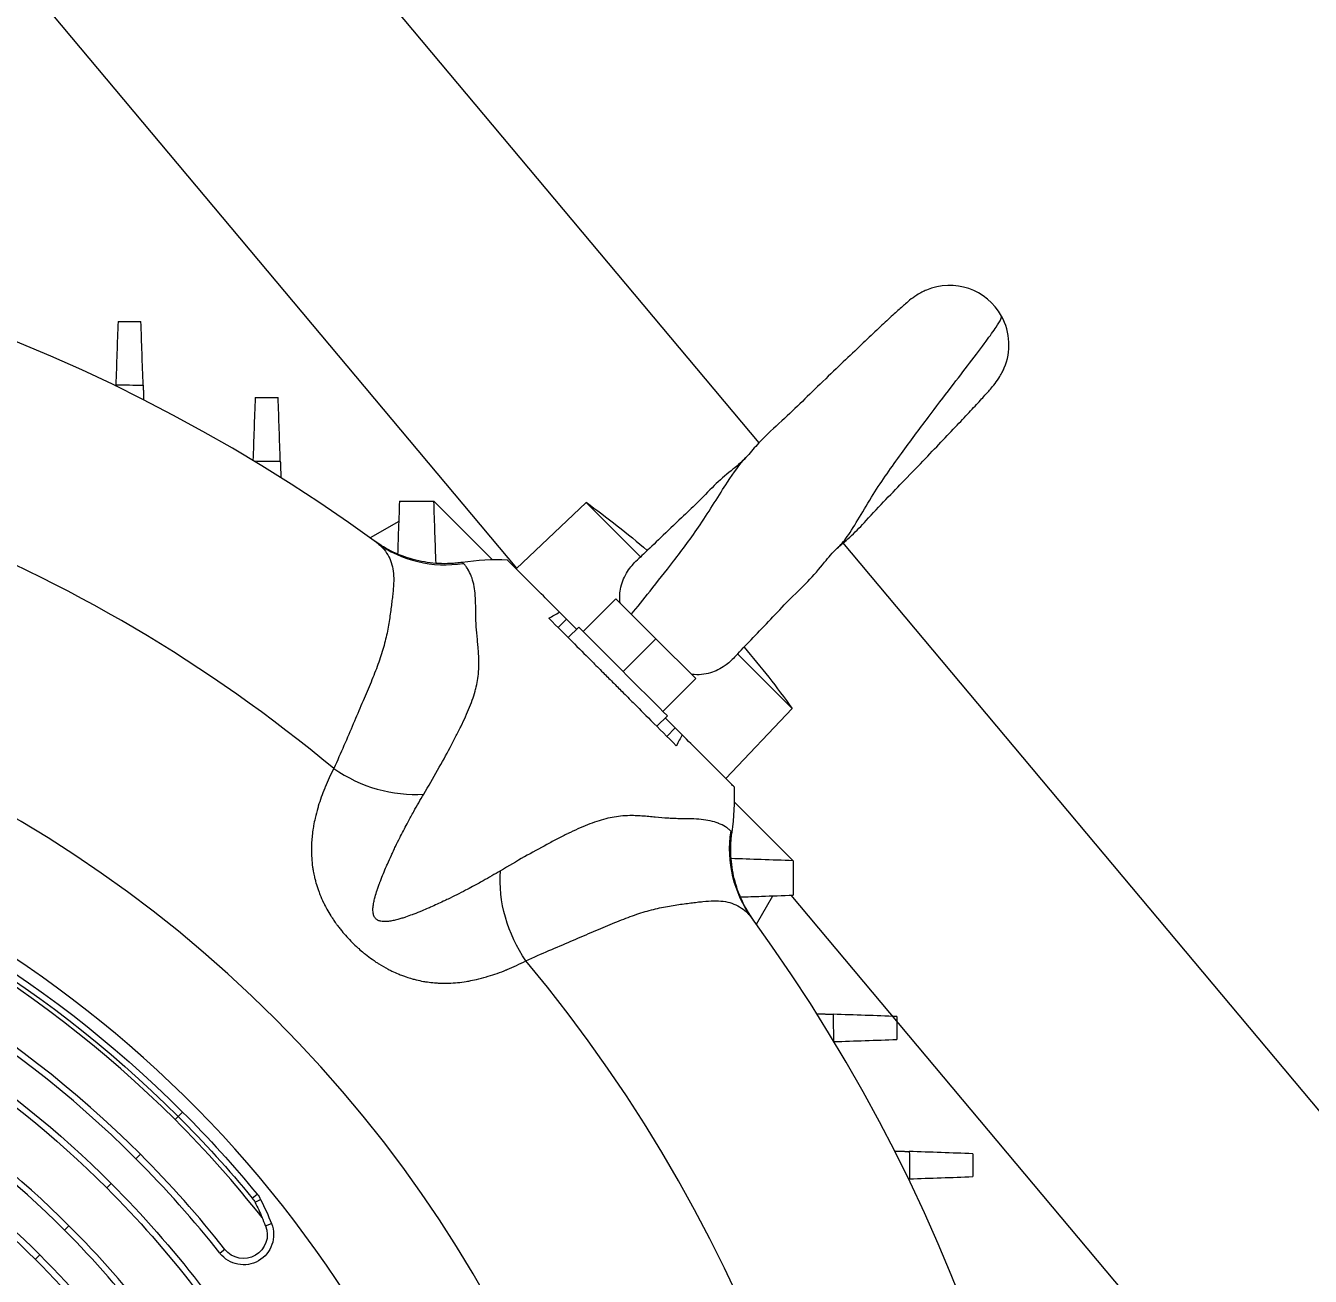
# Model space of a CAD drawing. Header units: millimetres. Extents: x 14484 to 44106, y -7531 to -758.
# Drawn here: x 23159.4 to 23375.6, y -1767.6 to -1557.2 of the extents above; entities that cross this region are included whole.
import ezdxf

# ---------------------------------------------------------------- set-up
doc = ezdxf.new("R2010")
doc.units = ezdxf.units.MM
doc.header["$LTSCALE"] = 15
doc.layers.add('IA-DIBUJO', color=3, linetype='Continuous', lineweight=30)
doc.layers.add('IA-DIM', color=7, linetype='Continuous')
doc.styles.add('ING-AMB', font='romans.shx', dxfattribs={"width": 0.75, "oblique": 15})
doc.dimstyles.new('ING-AMB 15', dxfattribs={"dimscale": 15, "dimtxt": 3, "dimasz": 2.5, "dimexe": 1, "dimexo": 1, "dimgap": 1, "dimtad": 1, "dimdec": 0, "dimzin": 0, "dimdsep": 46, "dimtxsty": 'ING-AMB', "dimcen": 0.1, "dimclrd": 7, "dimclre": 7, "dimclrt": 2, "dimadec": 0, "dimazin": 0, "dimtfac": 1, "dimtdec": 0, "dimtmove": 0, "dimatfit": 0, "dimfxl": 1.25, "dimtolj": 1, "dimtzin": 0, "dimarcsym": 1})

# ---------------------------------------------------------------- blocks, each defined once
blk = doc.blocks.new('A$Cd577ae4d')
at = {"color": 0, "linetype": 'Continuous', "lineweight": 0, "extrusion": (1.22465e-16, 1, -2.22045e-16)}
for p, q in [((-125.71, 301.96), (-129.57, 301.96)), ((-148.8, 289.17), (-152.66, 289.17)), ((-213.67, 262.36), (-204.5, 271.53)), ((-204.5, 271.53), (-192.72, 260.36)), ((-188.74, 261.84), (-178.88, 271.7)), ((-173.08, 271.7), (-178.88, 271.7)), ((-172.96, 268.29), (-168.18, 265.53)), ((-216.23, 248.58), (-209.52, 255.3)), ((-209.52, 255.3), (-204, 249.79)), ((-200.05, 253.03), (-201.21, 251.87)), ((-201.21, 251.87), (-202.9, 250.17)), ((-199.79, 250.46), (-201.21, 251.87)), ((-204.55, 249.24), (-210.17, 243.62)), ((-204.55, 249.24), (-204, 249.79)), ((-203.26, 250.53), (-204, 249.79)), ((-203.26, 250.53), (-201.49, 248.76)), ((-222.95, 241.87), (-216.23, 248.58)), ((-216.23, 248.58), (-210.72, 243.07)), ((-170.31, 246.81), (-170.31, 246.81)), ((-239.18, 236.85), (-230.01, 246.02)), ((-211.27, 242.52), (-216.89, 236.9)), ((-211.27, 242.52), (-210.72, 243.07)), ((-210.72, 243.07), (-210.17, 243.62)), ((-222.95, 241.87), (-217.44, 236.35)), ((-239.18, 236.85), (-228.01, 225.07)), ((-217.44, 236.35), (-218.18, 235.61)), ((-217.44, 236.35), (-216.89, 236.9)), ((-219.52, 233.56), (-220.68, 232.4)), ((-217.82, 235.25), (-219.52, 233.56)), ((-218.11, 232.14), (-219.52, 233.56)), ((-218.18, 235.61), (-216.41, 233.84)), ((-239.35, 211.23), (-229.49, 221.09)), ((-239.35, 211.23), (-239.35, 205.43)), ((-233.18, 200.53), (-235.94, 205.31)), ((-214.46, 202.66), (-214.46, 202.66)), ((-256.82, 185.01), (-256.82, 181.15)), ((-135.84, 168.19), (-136.58, 168.93)), ((-135.84, 168.19), (-135.31, 167.66)), ((-269.61, 161.92), (-269.61, 158.06)), ((-128.72, 161.07), (-129.47, 161.82)), ((-123.81, 156.16), (-124.56, 156.91)), ((-148.77, 153.74), (-149.71, 154.22)), ((-148.29, 154.46), (-149.11, 155.13)), ((-150.56, 149.77), (-151.55, 150.16)), ((-116.7, 149.05), (-117.45, 149.8)), ((-143.71, 145.82), (-142.88, 145.16)), ((-111.79, 144.14), (-112.54, 144.89))]:
    blk.add_line(p, q, dxfattribs=at)
at = {"color": 0, "linetype": 'Continuous', "lineweight": 0, "extrusion": (-2.71926e-32, -2.22045e-16, -1)}
for centre, radius, start, end in [((0, 32.35), 287.5, 53.9362, 126.0638), ((0, 32.35), 253.05, 50.1867, 87.2639), ((0, 32.35), 215.27, 315, 135), ((0, 32.35), 195.27, 319.8635, 77.7365), ((0, 32.35), 191.35, 45, 74.8981), ((0, 32.35), 183.1, 45, 73.8077), ((0, 32.35), 182.04, 45, 73.8077), ((0, 32.35), 287.5, 323.9362, 36.0638), ((0, 32.35), 253.05, 320.1867, 39.8133), ((0, 32.35), 166.1, 45, 68.8916), ((0, 32.35), 165.04, 45, 68.8916), ((0, 32.35), 215.27, 135, 315), ((0, 32.35), 191.35, 38.3955, 45), ((0, 32.35), 183.1, 38.2935, 45), ((0, 32.35), 182.04, 38.2935, 45), ((107.34, 132.62), 46.5, 21.6418, 23.5453), ((0, 32.35), 166.1, 30.1173, 45), ((0, 32.35), 165.04, 30.1173, 45)]:
    blk.add_arc(centre, radius, start, end, dxfattribs=at)
at = {"color": 0, "linetype": 'Continuous', "lineweight": 0}
for centre, radius, start, end in [((-116.19, 148.54), 151.41, 125.6771, 130.6398), ((-116.19, 148.54), 151.41, 139.3599, 144.3229), ((0, 32.35), 193.16, 105.8059, 135), ((0, 32.35), 192.1, 105.8059, 135), ((0, 32.35), 176.16, 110.8859, 135), ((0, 32.35), 175.1, 110.8859, 135), ((0, 32.35), 159.16, 113.8076, 135), ((0, 32.35), 158.1, 113.8076, 135), ((0, 32.35), 193.16, 135, 140.5305), ((0, 32.35), 192.1, 135, 140.5305), ((0, 32.35), 176.16, 135, 149.6002), ((0, 32.35), 175.1, 135, 149.6002), ((-107.34, 132.62), 47.56, 152.9927, 158.3582), ((-107.34, 132.62), 46.5, 152.9927, 156.4547), ((-145.21, 151.92), 5.06, 140.5305, 152.9927), ((-145.21, 151.92), 4, 140.5305, 152.9927), ((-146.84, 148.29), 5.06, 158.3582, 321.7065), ((-146.84, 148.29), 4, 158.3582, 321.7065), ((0, 32.35), 159.16, 135, 152.9531), ((0, 32.35), 158.1, 135, 152.9531)]:
    blk.add_arc(centre, radius, start, end, dxfattribs=at)
for centre, major_axis, ratio, start_param, end_param in [((55.85, -73.53), (-7555.91, -27.46), 0.046703, -1.543909, -1.543318), ((-248.57, 213.37), (16.17, -11.77), 0.985839, 0, 0.778497), ((-206.9, 204.81), (8.45, 18.13), 0.805393, -1.780601, -0.96562), ((105.88, -23.49), (-27.46, -7555.9), 0.046702, -1.598275, -1.597684)]:
    blk.add_ellipse(centre, major_axis=major_axis, ratio=ratio, start_param=start_param, end_param=end_param, dxfattribs=at)
at = {"color": 0, "linetype": 'Continuous', "lineweight": 0, "extrusion": (-1.2326e-31, -2.22045e-16, -1)}
blk.add_ellipse((-181.02, 280.92), major_axis=(11.77, -16.17), ratio=0.985839, start_param=0, end_param=0.778497, dxfattribs=at)
at = {"color": 0, "linetype": 'Continuous', "lineweight": 0, "extrusion": (-2.72278e-32, -2.22045e-16, -1)}
blk.add_ellipse((-189.51, 224.78), major_axis=(-38.65, -0.03), ratio=0.959016, start_param=1.52602, end_param=1.723561, dxfattribs=at)
at = {"color": 0, "linetype": 'Continuous', "lineweight": 0, "extrusion": (-2.46519e-32, -2.22045e-16, -1)}
blk.add_ellipse((-172.46, 239.25), major_axis=(-18.13, -8.45), ratio=0.805393, start_param=-1.780601, end_param=-0.96562, dxfattribs=at)
at = {"color": 0, "linetype": 'Continuous', "lineweight": 0, "extrusion": (-2.71797e-32, -2.22045e-16, -1)}
blk.add_ellipse((-192.43, 221.86), major_axis=(-0.03, -38.65), ratio=0.959016, start_param=1.418032, end_param=1.615573, dxfattribs=at)
at = {"color": 0, "linetype": 'Continuous', "lineweight": 0}
for points in [[(-274.44, 302.87), (-271.94, 307.39), (-266.43, 309.22), (-261.78, 307.24)], [(-274.9, 294.15), (-276.04, 296.88), (-275.97, 300.08), (-274.44, 302.87)], [(-183.83, 261.26), (-183.77, 261.32), (-183.71, 261.37), (-183.66, 261.42)], [(-229.07, 216.01), (-229.02, 216.06), (-228.97, 216.12), (-228.91, 216.18)]]:
    blk.add_open_spline(points, degree=3, dxfattribs=at)
for points, knots in [([(-261.78, 307.24), (-261.53, 307.13), (-261.31, 307.03), (-260.78, 306.76), (-260.49, 306.6), (-259.28, 305.84), (-258.54, 305.19), (-257.64, 304.4), (-257.17, 303.98), (-255.99, 302.9), (-255.32, 302.28), (-253.84, 300.9), (-253.04, 300.14), (-251.29, 298.48), (-250.34, 297.58), (-248.34, 295.67), (-247.27, 294.65), (-245, 292.47), (-243.78, 291.31), (-241.47, 289.06), (-240.37, 287.99), (-238.06, 285.78), (-236.8, 284.66), (-234.78, 282.77), (-234.01, 282.02), (-232.65, 280.5), (-232.04, 279.75), (-231.39, 279.05)], [0, 0, 0, 0, 2.188336, 2.188336, 4.343715, 4.343715, 10.263683, 10.263683, 15.891653, 15.891653, 21.375628, 21.375628, 26.793354, 26.793354, 32.158751, 32.158751, 37.532922, 37.532922, 43.115585, 43.115585, 47.930462, 47.930462, 53.017228, 53.017228, 56.248637, 56.248637, 59.132743, 59.132743, 59.132743, 59.132743]), ([(-246.77, 263.81), (-247.33, 264.33), (-249.12, 266.38), (-252.49, 272.66), (-257.5, 279.65), (-262.03, 285.79), (-265.94, 290.89), (-269.29, 295.26), (-271.89, 298.68), (-273.58, 301.08), (-274.42, 302.36), (-274.44, 302.87), (-274.44, 302.87)], [0.739532, 0.739532, 0.739532, 0.739532, 0.7548819, 0.7894905, 0.8204905, 0.8496449, 0.8769805, 0.9023719, 0.9312562, 0.9570237, 0.9798506, 1, 1, 1, 1]), ([(-129.94, 291.26), (-129.88, 293.05), (-129.82, 294.83), (-129.69, 298.4), (-129.63, 300.18), (-129.57, 301.96)], [0, 0, 0, 0, 3.072721, 3.072721, 6.145442, 6.145442, 6.145442, 6.145442]), ([(-125.71, 301.96), (-125.64, 300.18), (-125.58, 298.4), (-125.46, 294.84), (-125.4, 293.06), (-125.33, 291.28)], [0, 0, 0, 0, 3.07331, 3.07331, 6.146614, 6.146614, 6.146614, 6.146614]), ([(-246.77, 263.81), (-247.55, 264.54), (-248.4, 265.2), (-250.04, 266.73), (-250.85, 267.59), (-252.76, 269.66), (-253.87, 270.88), (-256.04, 273.13), (-257.09, 274.21), (-259.32, 276.52), (-260.5, 277.75), (-262.66, 280), (-263.66, 281.04), (-265.55, 283.02), (-266.44, 283.96), (-268.07, 285.69), (-268.82, 286.48), (-270.16, 287.92), (-270.77, 288.58), (-271.8, 289.71), (-272.18, 290.13), (-272.98, 291.05), (-273.67, 291.88), (-274.33, 292.99), (-274.47, 293.25), (-274.71, 293.73), (-274.8, 293.93), (-274.9, 294.15)], [0, 0, 0, 0, 3.220196, 3.220196, 6.738484, 6.738484, 11.72457, 11.72457, 16.47712, 16.47712, 22.164357, 22.164357, 27.494367, 27.494367, 32.925558, 32.925558, 38.346608, 38.346608, 43.865986, 43.865986, 49.44202, 49.44202, 55.189109, 55.189109, 57.105761, 57.105761, 59.041966, 59.041966, 59.041966, 59.041966]), ([(-125.33, 291.28), (-126.1, 291.28), (-126.87, 291.28), (-128.41, 291.27), (-129.18, 291.27), (-129.94, 291.26)], [-0.4610779, -0.4610779, -0.4610779, -0.4610779, -0.2305443, -0.2305443, -0.0000099, -0.0000099, -0.0000099, -0.0000099]), ([(-153.03, 278.46), (-152.97, 280.25), (-152.91, 282.03), (-152.79, 285.6), (-152.72, 287.38), (-152.66, 289.17)], [0, 0, 0, 0, 3.071889, 3.071889, 6.143778, 6.143778, 6.143778, 6.143778]), ([(-148.8, 289.17), (-148.74, 287.39), (-148.67, 285.61), (-148.55, 282.07), (-148.49, 280.32), (-148.43, 278.57)], [0, 0, 0, 0, 3.072608, 3.072608, 6.095712, 6.095712, 6.095712, 6.095712]), ([(-212.12, 252.69), (-213.08, 253.87), (-215.3, 256.6), (-219.26, 261.65), (-223.9, 267.81), (-228.17, 274.88), (-230.34, 277.94), (-231.39, 279.05)], [0.5987122, 0.5987122, 0.5987122, 0.5987122, 0.6240166, 0.6514548, 0.6808566, 0.7134028, 0.7393065, 0.7393065, 0.7393065, 0.7393065]), ([(-231.39, 279.05), (-230.62, 278.24), (-229.76, 277.53), (-227.92, 276.06), (-226.97, 275.23), (-225.07, 273.38), (-224.11, 272.36), (-222.3, 270.56), (-221.43, 269.74), (-219.36, 267.78), (-218.18, 266.66), (-216.04, 264.61), (-215.07, 263.68), (-213.81, 262.49), (-213.46, 262.16), (-213.13, 261.85)], [0, 0, 0, 0, 3.378646, 3.378646, 7.204833, 7.204833, 11.569251, 11.569251, 15.63301, 15.63301, 21.476509, 21.476509, 27.078163, 27.078163, 29.33874, 29.33874, 29.33874, 29.33874]), ([(-179.24, 261.26), (-179.18, 262.95), (-179.12, 264.65), (-179, 268.12), (-178.94, 269.91), (-178.88, 271.7)], [0.161224, 0.161224, 0.161224, 0.161224, 3.070783, 3.070783, 6.141566, 6.141566, 6.141566, 6.141566]), ([(-173.08, 271.7), (-173.02, 269.92), (-172.96, 268.14), (-172.85, 265.18), (-172.81, 264.01), (-172.77, 262.83)], [0, 0, 0, 0, 3.07152, 3.07152, 5.096408, 5.096408, 5.096408, 5.096408]), ([(-183.66, 261.42), (-183.33, 261.37), (-183, 261.33), (-182.33, 261.27), (-182, 261.24), (-181.01, 261.2), (-180.35, 261.2), (-178.4, 261.3), (-177.12, 261.49), (-173.31, 262.43), (-170.9, 263.55), (-168.78, 265.1)], [0, 0, 0, 0, 0.10029, 0.10029, 0.200024, 0.200024, 0.397607, 0.397607, 0.785794, 0.785794, 1.573675, 1.573675, 1.573675, 1.573675]), ([(-169.25, 264.75), (-169.42, 264.63), (-169.59, 264.49), (-169.76, 264.33), (-169.93, 264.18), (-170.1, 264.02), (-170.26, 263.84), (-170.58, 263.49), (-170.86, 263.11), (-171.11, 262.7), (-171.35, 262.29), (-171.56, 261.85), (-171.71, 261.39), (-171.87, 260.93), (-171.98, 260.45), (-172.04, 259.94), (-172.11, 259.43), (-172.13, 258.89), (-172.12, 258.33), (-172.11, 257.76), (-172.07, 257.16), (-172, 256.52), (-171.97, 256.2), (-171.94, 255.87), (-171.89, 255.52), (-171.85, 255.18), (-171.81, 254.82), (-171.76, 254.46), (-171.67, 253.72), (-171.57, 252.94), (-171.44, 252.11), (-171.38, 251.69), (-171.31, 251.27), (-171.24, 250.84), (-171.16, 250.4), (-171.08, 249.96), (-170.99, 249.51), (-170.8, 248.62), (-170.57, 247.7), (-170.3, 246.76), (-170.02, 245.83), (-169.7, 244.87), (-169.33, 243.9), (-168.97, 242.92), (-168.57, 241.92), (-168.14, 240.89), (-167.71, 239.86), (-167.25, 238.79), (-166.78, 237.69), (-166.55, 237.14), (-166.3, 236.58), (-166.06, 236), (-165.82, 235.43), (-165.57, 234.85), (-165.32, 234.26), (-164.81, 233.08), (-164.29, 231.85), (-163.74, 230.6), (-163.2, 229.34), (-162.63, 228.05), (-162.03, 226.73)], [0, 0, 0, 0, 0.0036195, 0.0036195, 0.0036195, 0.0072372, 0.0072372, 0.0072372, 0.0144744, 0.0144744, 0.0144744, 0.0217117, 0.0217117, 0.0217117, 0.0289489, 0.0289489, 0.0289489, 0.0361861, 0.0361861, 0.0361861, 0.0434233, 0.0434233, 0.0434233, 0.047044, 0.047044, 0.047044, 0.0506606, 0.0506606, 0.0506606, 0.0578978, 0.0578978, 0.0578978, 0.0615192, 0.0615192, 0.0615192, 0.065135, 0.065135, 0.065135, 0.0723722, 0.0723722, 0.0723722, 0.0796095, 0.0796095, 0.0796095, 0.0868467, 0.0868467, 0.0868467, 0.0940836, 0.0940836, 0.0940836, 0.0977018, 0.0977018, 0.0977018, 0.1013202, 0.1013202, 0.1013202, 0.1085576, 0.1085576, 0.1085576, 0.1157956, 0.1157956, 0.1157956, 0.1157956]), ([(-229.48, 245.45), (-230.22, 246.25), (-231.04, 247.12), (-232.83, 248.99), (-233.82, 250.01), (-235.82, 252.12), (-236.82, 253.19), (-239.1, 255.56), (-240.45, 256.84), (-242.81, 259.24), (-243.76, 260.34), (-245.31, 262.27), (-245.99, 263.08), (-246.77, 263.81)], [0, 0, 0, 0, 5.351298, 5.351298, 10.753461, 10.753461, 15.862927, 15.862927, 21.841058, 21.841058, 26.240787, 26.240787, 29.451106, 29.451106, 29.451106, 29.451106]), ([(-210.22, 254.6), (-210.12, 255.49), (-210.16, 256.39), (-210.57, 258.21), (-210.95, 259.08), (-211.95, 260.62), (-212.5, 261.26), (-213.13, 261.85)], [-0.9125877, -0.9125877, -0.9125877, -0.9125877, -0.6295867, -0.6295867, -0.3326541, -0.3326541, -0.0752798, -0.0752798, -0.0752798, -0.0752798]), ([(-200.05, 253.03), (-199.05, 254.03), (-198.13, 254.95), (-196.35, 256.73), (-195.48, 257.6), (-193.61, 259.47), (-192.6, 260.48), (-191.65, 261.43), (-191.44, 261.64), (-191.27, 261.81)], [0.000001, 0.000001, 0.000001, 0.000001, 0.910773, 0.910773, 1.975436, 1.975436, 3.47505, 3.47505, 3.945478, 3.945478, 3.945478, 3.945478]), ([(-177.17, 222.43), (-177.99, 223.8), (-178.76, 225.14), (-179.5, 226.45), (-179.51, 226.45), (-179.51, 226.46), (-179.51, 226.46), (-180.25, 227.76), (-180.94, 229.03), (-181.6, 230.25), (-181.6, 230.25), (-181.6, 230.25), (-181.6, 230.26), (-181.93, 230.86), (-182.24, 231.46), (-182.54, 232.05), (-182.85, 232.63), (-183.14, 233.21), (-183.42, 233.77), (-183.42, 233.78), (-183.42, 233.79), (-183.43, 233.8), (-183.98, 234.93), (-184.48, 236.02), (-184.89, 237.06), (-184.9, 237.06), (-184.9, 237.07), (-184.9, 237.07), (-185.32, 238.12), (-185.66, 239.13), (-185.91, 240.1), (-185.92, 240.12), (-185.92, 240.13), (-185.92, 240.15), (-186.17, 241.1), (-186.32, 242.03), (-186.4, 242.94), (-186.4, 242.99), (-186.41, 243.04), (-186.41, 243.1), (-186.47, 243.97), (-186.47, 244.82), (-186.43, 245.65), (-186.42, 245.73), (-186.42, 245.81), (-186.41, 245.89), (-186.39, 246.34), (-186.35, 246.78), (-186.32, 247.21), (-186.29, 247.56), (-186.25, 247.9), (-186.22, 248.23), (-186.21, 248.31), (-186.21, 248.39), (-186.2, 248.46), (-186.13, 249.21), (-186.06, 249.92), (-186.02, 250.6), (-186.01, 250.65), (-186.01, 250.69), (-186.01, 250.74), (-185.99, 251.1), (-185.97, 251.44), (-185.96, 251.78), (-185.95, 252.09), (-185.94, 252.4), (-185.94, 252.7), (-185.94, 252.72), (-185.93, 252.74), (-185.93, 252.75), (-185.92, 253.39), (-185.92, 253.99), (-185.91, 254.56), (-185.91, 254.56), (-185.91, 254.57), (-185.91, 254.57), (-185.89, 255.15), (-185.87, 255.7), (-185.82, 256.22), (-185.82, 256.22), (-185.82, 256.23), (-185.82, 256.23), (-185.77, 256.75), (-185.69, 257.25), (-185.59, 257.72), (-185.59, 257.73), (-185.58, 257.75), (-185.58, 257.76), (-185.48, 258.22), (-185.35, 258.67), (-185.18, 259.09), (-185.18, 259.1), (-185.17, 259.12), (-185.16, 259.14), (-185, 259.55), (-184.81, 259.94), (-184.59, 260.29), (-184.58, 260.31), (-184.57, 260.32), (-184.56, 260.34), (-184.45, 260.52), (-184.33, 260.69), (-184.21, 260.84), (-184.09, 261), (-183.96, 261.14), (-183.83, 261.26)], [0, 0, 0, 0, 0.0075793, 0.0075793, 0.0075793, 0.0076143, 0.0076143, 0.0076143, 0.0151585, 0.0151585, 0.0151585, 0.0151707, 0.0151707, 0.0151707, 0.0189224, 0.0189224, 0.0189224, 0.0226794, 0.0226794, 0.0226794, 0.0227378, 0.0227378, 0.0227378, 0.0302767, 0.0302767, 0.0302767, 0.0303171, 0.0303171, 0.0303171, 0.0378963, 0.0378963, 0.0378963, 0.0380324, 0.0380324, 0.0380324, 0.0454756, 0.0454756, 0.0454756, 0.0459202, 0.0459202, 0.0459202, 0.0530548, 0.0530548, 0.0530548, 0.0537511, 0.0537511, 0.0537511, 0.0575894, 0.0575894, 0.0575894, 0.0606341, 0.0606341, 0.0606341, 0.0613535, 0.0613535, 0.0613535, 0.0682134, 0.0682134, 0.0682134, 0.0686966, 0.0686966, 0.0686966, 0.0723331, 0.0723331, 0.0723331, 0.0757926, 0.0757926, 0.0757926, 0.075991, 0.075991, 0.075991, 0.0833719, 0.0833719, 0.0833719, 0.0834341, 0.0834341, 0.0834341, 0.0909512, 0.0909512, 0.0909512, 0.0910224, 0.0910224, 0.0910224, 0.0985304, 0.0985304, 0.0985304, 0.0986981, 0.0986981, 0.0986981, 0.1061097, 0.1061097, 0.1061097, 0.1063877, 0.1063877, 0.1063877, 0.1136889, 0.1136889, 0.1136889, 0.1139885, 0.1139885, 0.1139885, 0.1176998, 0.1176998, 0.1176998, 0.1212682, 0.1212682, 0.1212682, 0.1212682]), ([(-198.22, 252.03), (-198.54, 252.2), (-198.85, 252.38), (-199.45, 252.71), (-199.75, 252.87), (-200.05, 253.03)], [0.000001, 0.000001, 0.000001, 0.000001, 0.3462461, 0.3462461, 0.6925795, 0.6925795, 0.6925795, 0.6925795]), ([(-198.22, 252.03), (-199.66, 250.59), (-201.17, 249.08), (-203.69, 246.56), (-204.67, 245.58), (-206.07, 244.18), (-206.7, 243.55), (-207.88, 242.37), (-208.41, 241.84), (-209.51, 240.74), (-210.04, 240.21), (-211.23, 239.02), (-211.86, 238.39), (-213.26, 236.99), (-214.25, 236), (-216.76, 233.49), (-218.25, 232), (-219.68, 230.57)], [0.000001, 0.000001, 0.000001, 0.000001, 1.356054, 1.356054, 2.486796, 2.486796, 3.238426, 3.238426, 3.810063, 3.810063, 4.382084, 4.382084, 5.138735, 5.138735, 6.276824, 6.276824, 7.598369, 7.598369, 7.598369, 7.598369]), ([(-229.48, 245.45), (-228.99, 244.94), (-228.46, 244.46), (-227.12, 243.51), (-226.31, 243.1), (-224.5, 242.57), (-223.44, 242.44), (-222.25, 242.57)], [-2.06879, -2.06879, -2.06879, -2.06879, -1.77725, -1.77725, -1.39009, -1.39009, -0.979358, -0.979358, -0.979358, -0.979358]), ([(-229.46, 223.62), (-229.29, 223.79), (-229.07, 224), (-228.12, 224.95), (-227.11, 225.97), (-225.25, 227.83), (-224.37, 228.71), (-222.59, 230.48), (-221.68, 231.4), (-220.68, 232.4)], [0, 0, 0, 0, 0.459052, 0.459052, 1.91744, 1.91744, 2.952192, 2.952192, 3.837529, 3.837529, 3.837529, 3.837529]), ([(-220.68, 232.4), (-220.52, 232.1), (-220.36, 231.8), (-220.03, 231.2), (-219.85, 230.89), (-219.68, 230.57)], [0.000001, 0.000001, 0.000001, 0.000001, 0.346132, 0.346132, 0.6921748, 0.6921748, 0.6921748, 0.6921748]), ([(-162.03, 226.73), (-161.49, 225.68), (-161, 224.63), (-160.57, 223.58), (-160.54, 223.52), (-160.52, 223.47), (-160.5, 223.42), (-160.09, 222.42), (-159.73, 221.41), (-159.42, 220.39), (-159.39, 220.28), (-159.36, 220.18), (-159.33, 220.08), (-159.17, 219.52), (-159.02, 218.96), (-158.89, 218.39), (-158.79, 217.97), (-158.71, 217.55), (-158.63, 217.12), (-158.61, 216.97), (-158.58, 216.83), (-158.56, 216.68), (-158.49, 216.27), (-158.44, 215.86), (-158.39, 215.44), (-158.37, 215.27), (-158.36, 215.1), (-158.34, 214.93), (-158.31, 214.53), (-158.28, 214.13), (-158.27, 213.72), (-158.27, 213.53), (-158.26, 213.34), (-158.26, 213.15), (-158.26, 212.17), (-158.32, 211.17), (-158.47, 210.13), (-158.5, 209.91), (-158.54, 209.68), (-158.58, 209.46), (-158.63, 209.14), (-158.7, 208.82), (-158.77, 208.5), (-158.8, 208.41), (-158.82, 208.32), (-158.84, 208.22), (-158.9, 207.99), (-158.96, 207.76), (-159.02, 207.53), (-159.14, 207.11), (-159.28, 206.68), (-159.44, 206.24), (-159.52, 206.02), (-159.6, 205.79), (-159.69, 205.56), (-159.88, 205.1), (-160.08, 204.63), (-160.31, 204.15), (-160.41, 203.95), (-160.52, 203.74), (-160.63, 203.53), (-160.71, 203.38), (-160.79, 203.22), (-160.88, 203.06), (-161.08, 202.69), (-161.3, 202.32), (-161.54, 201.95), (-161.64, 201.79), (-161.74, 201.63), (-161.85, 201.47), (-161.99, 201.25), (-162.13, 201.04), (-162.29, 200.82), (-162.38, 200.69), (-162.47, 200.56), (-162.57, 200.44), (-162.61, 200.37), (-162.66, 200.31), (-162.7, 200.25), (-162.85, 200.06), (-163, 199.87), (-163.15, 199.68), (-163.22, 199.59), (-163.29, 199.5), (-163.36, 199.41), (-163.91, 198.74), (-164.49, 198.1), (-165.12, 197.47), (-165.43, 197.16), (-165.76, 196.85), (-166.08, 196.55), (-166.13, 196.51), (-166.18, 196.47), (-166.22, 196.43), (-166.51, 196.17), (-166.79, 195.93), (-167.08, 195.69), (-167.17, 195.62), (-167.26, 195.55), (-167.35, 195.48), (-167.72, 195.18), (-168.1, 194.9), (-168.48, 194.63), (-168.7, 194.48), (-168.92, 194.33), (-169.13, 194.18), (-169.3, 194.08), (-169.46, 193.97), (-169.62, 193.87), (-170.16, 193.54), (-170.68, 193.24), (-171.2, 192.97), (-171.41, 192.86), (-171.61, 192.76), (-171.81, 192.66), (-172.17, 192.49), (-172.52, 192.33), (-172.87, 192.18), (-172.99, 192.13), (-173.11, 192.08), (-173.23, 192.04), (-173.46, 191.95), (-173.69, 191.86), (-173.91, 191.78), (-174.02, 191.74), (-174.13, 191.7), (-174.23, 191.67), (-174.56, 191.56), (-174.89, 191.46), (-175.21, 191.36), (-175.44, 191.3), (-175.67, 191.24), (-175.9, 191.18), (-176.31, 191.08), (-176.72, 191), (-177.12, 190.92), (-177.35, 190.88), (-177.57, 190.85), (-177.79, 190.82), (-178.19, 190.76), (-178.59, 190.71), (-178.99, 190.68), (-179.2, 190.66), (-179.4, 190.65), (-179.61, 190.64), (-180.02, 190.62), (-180.42, 190.61), (-180.81, 190.61), (-181, 190.61), (-181.19, 190.62), (-181.38, 190.62), (-182.38, 190.65), (-183.36, 190.75), (-184.32, 190.91), (-184.47, 190.93), (-184.62, 190.95), (-184.76, 190.98), (-185.19, 191.06), (-185.61, 191.14), (-186.03, 191.24), (-186.59, 191.37), (-187.16, 191.51), (-187.72, 191.68), (-187.82, 191.71), (-187.92, 191.74), (-188.02, 191.77), (-189.04, 192.08), (-190.06, 192.44), (-191.06, 192.85), (-191.12, 192.87), (-191.17, 192.89), (-191.22, 192.91), (-192.28, 193.35), (-193.33, 193.84), (-194.38, 194.38)], [0, 0, 0, 0, 0.00595538, 0.00595538, 0.00595538, 0.00625049, 0.00625049, 0.00625049, 0.01191076, 0.01191076, 0.01191076, 0.01247241, 0.01247241, 0.01247241, 0.01557087, 0.01557087, 0.01557087, 0.01786614, 0.01786614, 0.01786614, 0.01865949, 0.01865949, 0.01865949, 0.02084383, 0.02084383, 0.02084383, 0.0217368, 0.0217368, 0.0217368, 0.02382152, 0.02382152, 0.02382152, 0.02479926, 0.02479926, 0.02479926, 0.02977689, 0.02977689, 0.02977689, 0.03084314, 0.03084314, 0.03084314, 0.03233205, 0.03233205, 0.03233205, 0.03275458, 0.03275458, 0.03275458, 0.03380857, 0.03380857, 0.03380857, 0.03573227, 0.03573227, 0.03573227, 0.03671863, 0.03671863, 0.03671863, 0.03870996, 0.03870996, 0.03870996, 0.03956076, 0.03956076, 0.03956076, 0.04019881, 0.04019881, 0.04019881, 0.04168765, 0.04168765, 0.04168765, 0.04232697, 0.04232697, 0.04232697, 0.0431765, 0.0431765, 0.0431765, 0.04368042, 0.04368042, 0.04368042, 0.04392092, 0.04392092, 0.04392092, 0.04466534, 0.04466534, 0.04466534, 0.04501355, 0.04501355, 0.04501355, 0.04764303, 0.04764303, 0.04764303, 0.04895057, 0.04895057, 0.04895057, 0.04913188, 0.04913188, 0.04913188, 0.05027257, 0.05027257, 0.05027257, 0.05062072, 0.05062072, 0.05062072, 0.05210956, 0.05210956, 0.05210956, 0.05296312, 0.05296312, 0.05296312, 0.05359841, 0.05359841, 0.05359841, 0.05572842, 0.05572842, 0.05572842, 0.0565761, 0.0565761, 0.0565761, 0.05806494, 0.05806494, 0.05806494, 0.0585735, 0.0585735, 0.0585735, 0.05955379, 0.05955379, 0.05955379, 0.06002185, 0.06002185, 0.06002185, 0.06148457, 0.06148457, 0.06148457, 0.06253148, 0.06253148, 0.06253148, 0.06444688, 0.06444688, 0.06444688, 0.06550917, 0.06550917, 0.06550917, 0.06745155, 0.06745155, 0.06745155, 0.06848686, 0.06848686, 0.06848686, 0.07048939, 0.07048939, 0.07048939, 0.07146455, 0.07146455, 0.07146455, 0.07662118, 0.07662118, 0.07662118, 0.07741992, 0.07741992, 0.07741992, 0.07970791, 0.07970791, 0.07970791, 0.08280614, 0.08280614, 0.08280614, 0.0833753, 0.0833753, 0.0833753, 0.08903213, 0.08903213, 0.08903213, 0.08933068, 0.08933068, 0.08933068, 0.09528606, 0.09528606, 0.09528606, 0.09528606]), ([(-190.08, 209.52), (-189.12, 208.95), (-188.14, 208.39), (-187.15, 207.84), (-186.57, 207.51), (-185.98, 207.19), (-185.38, 206.87), (-184.99, 206.66), (-184.6, 206.45), (-184.21, 206.25), (-183.72, 205.99), (-183.23, 205.74), (-182.73, 205.49), (-182.25, 205.25), (-181.76, 205), (-181.26, 204.77), (-181, 204.64), (-180.74, 204.51), (-180.47, 204.39), (-179.77, 204.06), (-179.06, 203.73), (-178.33, 203.41), (-178.19, 203.35), (-178.05, 203.29), (-177.91, 203.23), (-177.57, 203.08), (-177.23, 202.93), (-176.89, 202.79), (-176.42, 202.6), (-175.95, 202.41), (-175.48, 202.23), (-175.4, 202.2), (-175.32, 202.17), (-175.24, 202.14), (-174.87, 202), (-174.5, 201.86), (-174.12, 201.74), (-174.03, 201.71), (-173.93, 201.67), (-173.84, 201.64), (-173.71, 201.6), (-173.59, 201.56), (-173.46, 201.53), (-173.25, 201.46), (-173.04, 201.4), (-172.82, 201.34), (-172.68, 201.3), (-172.53, 201.26), (-172.38, 201.23), (-172.13, 201.17), (-171.89, 201.12), (-171.63, 201.07), (-171.63, 201.07), (-171.62, 201.07), (-171.61, 201.07), (-171.35, 201.03), (-171.09, 200.99), (-170.81, 200.98), (-170.73, 200.97), (-170.66, 200.97), (-170.58, 200.97), (-170.52, 200.97), (-170.45, 200.97), (-170.39, 200.98), (-170.25, 200.98), (-170.1, 201), (-169.95, 201.03), (-169.88, 201.04), (-169.8, 201.06), (-169.72, 201.09), (-169.65, 201.11), (-169.57, 201.14), (-169.49, 201.18), (-169.45, 201.19), (-169.42, 201.21), (-169.38, 201.23), (-169.34, 201.26), (-169.3, 201.28), (-169.27, 201.31), (-169.21, 201.35), (-169.15, 201.4), (-169.1, 201.45), (-169.09, 201.46), (-169.08, 201.47), (-169.06, 201.48), (-169, 201.55), (-168.95, 201.62), (-168.9, 201.7), (-168.86, 201.77), (-168.82, 201.85), (-168.79, 201.92), (-168.77, 201.97), (-168.75, 202.02), (-168.74, 202.06), (-168.7, 202.17), (-168.68, 202.28), (-168.66, 202.38), (-168.66, 202.41), (-168.65, 202.44), (-168.65, 202.47), (-168.64, 202.59), (-168.63, 202.7), (-168.62, 202.82), (-168.62, 202.85), (-168.62, 202.89), (-168.62, 202.92), (-168.62, 203.03), (-168.63, 203.13), (-168.63, 203.24), (-168.65, 203.49), (-168.68, 203.73), (-168.72, 203.97), (-168.72, 203.99), (-168.73, 204.02), (-168.73, 204.04), (-168.78, 204.3), (-168.83, 204.55), (-168.89, 204.8), (-168.92, 204.92), (-168.95, 205.04), (-168.99, 205.16), (-169.09, 205.54), (-169.2, 205.9), (-169.32, 206.25), (-169.34, 206.32), (-169.36, 206.38), (-169.38, 206.45), (-169.46, 206.68), (-169.53, 206.9), (-169.61, 207.12), (-169.68, 207.3), (-169.74, 207.47), (-169.81, 207.64), (-169.83, 207.7), (-169.85, 207.76), (-169.87, 207.81), (-170.2, 208.66), (-170.54, 209.49), (-170.89, 210.3), (-170.95, 210.43), (-171, 210.55), (-171.06, 210.67), (-171.27, 211.17), (-171.5, 211.66), (-171.72, 212.14), (-171.83, 212.38), (-171.94, 212.62), (-172.06, 212.86), (-172.18, 213.11), (-172.3, 213.37), (-172.42, 213.62), (-172.66, 214.12), (-172.9, 214.61), (-173.15, 215.09), (-173.19, 215.17), (-173.23, 215.25), (-173.27, 215.33), (-173.48, 215.75), (-173.69, 216.16), (-173.91, 216.57), (-174.11, 216.96), (-174.32, 217.36), (-174.53, 217.75), (-174.85, 218.34), (-175.17, 218.93), (-175.49, 219.51), (-176.04, 220.5), (-176.6, 221.47), (-177.17, 222.43)], [0, 0, 0, 0, 0.00534815, 0.00534815, 0.00534815, 0.00852092, 0.00852092, 0.00852092, 0.01060285, 0.01060285, 0.01060285, 0.01317616, 0.01317616, 0.01317616, 0.01570595, 0.01570595, 0.01570595, 0.01704183, 0.01704183, 0.01704183, 0.02061041, 0.02061041, 0.02061041, 0.02130229, 0.02130229, 0.02130229, 0.02295858, 0.02295858, 0.02295858, 0.02518752, 0.02518752, 0.02518752, 0.02556275, 0.02556275, 0.02556275, 0.02727164, 0.02727164, 0.02727164, 0.02769298, 0.02769298, 0.02769298, 0.02825313, 0.02825313, 0.02825313, 0.02918685, 0.02918685, 0.02918685, 0.02982321, 0.02982321, 0.02982321, 0.03086206, 0.03086206, 0.03086206, 0.03088832, 0.03088832, 0.03088832, 0.03195343, 0.03195343, 0.03195343, 0.03224274, 0.03224274, 0.03224274, 0.03248599, 0.03248599, 0.03248599, 0.03301855, 0.03301855, 0.03301855, 0.03328415, 0.03328415, 0.03328415, 0.03355111, 0.03355111, 0.03355111, 0.03368242, 0.03368242, 0.03368242, 0.03381738, 0.03381738, 0.03381738, 0.03403412, 0.03403412, 0.03403412, 0.03408366, 0.03408366, 0.03408366, 0.03434994, 0.03434994, 0.03434994, 0.03461622, 0.03461622, 0.03461622, 0.03477874, 0.03477874, 0.03477874, 0.03514878, 0.03514878, 0.03514878, 0.03525373, 0.03525373, 0.03525373, 0.03568133, 0.03568133, 0.03568133, 0.03581171, 0.03581171, 0.03581171, 0.03621389, 0.03621389, 0.03621389, 0.03719292, 0.03719292, 0.03719292, 0.03727901, 0.03727901, 0.03727901, 0.03834412, 0.03834412, 0.03834412, 0.03886413, 0.03886413, 0.03886413, 0.04047435, 0.04047435, 0.04047435, 0.04076879, 0.04076879, 0.04076879, 0.04179849, 0.04179849, 0.04179849, 0.04260458, 0.04260458, 0.04260458, 0.04287309, 0.04287309, 0.04287309, 0.04686504, 0.04686504, 0.04686504, 0.04747404, 0.04747404, 0.04747404, 0.04991832, 0.04991832, 0.04991832, 0.05112549, 0.05112549, 0.05112549, 0.05242113, 0.05242113, 0.05242113, 0.05496743, 0.05496743, 0.05496743, 0.05538595, 0.05538595, 0.05538595, 0.05755168, 0.05755168, 0.05755168, 0.05964641, 0.05964641, 0.05964641, 0.06281272, 0.06281272, 0.06281272, 0.06816733, 0.06816733, 0.06816733, 0.06816733]), ([(-228.91, 216.18), (-228.79, 216.31), (-228.65, 216.44), (-228.49, 216.56), (-228.34, 216.68), (-228.17, 216.8), (-227.99, 216.91), (-227.97, 216.92), (-227.96, 216.93), (-227.95, 216.94), (-227.59, 217.16), (-227.2, 217.35), (-226.79, 217.51), (-226.77, 217.52), (-226.76, 217.53), (-226.74, 217.53), (-226.32, 217.69), (-225.88, 217.83), (-225.41, 217.93), (-225.4, 217.93), (-225.39, 217.94), (-225.38, 217.94), (-224.91, 218.04), (-224.41, 218.12), (-223.89, 218.17), (-223.89, 218.17), (-223.88, 218.17), (-223.88, 218.17), (-223.36, 218.22), (-222.81, 218.24), (-222.23, 218.26), (-221.66, 218.27), (-221.06, 218.27), (-220.41, 218.28), (-220.4, 218.28), (-220.39, 218.28), (-220.38, 218.28), (-220.08, 218.29), (-219.76, 218.3), (-219.44, 218.31), (-219.11, 218.32), (-218.76, 218.33), (-218.41, 218.36), (-218.37, 218.36), (-218.33, 218.36), (-218.29, 218.36), (-217.61, 218.41), (-216.89, 218.47), (-216.14, 218.55), (-216.07, 218.55), (-216, 218.56), (-215.93, 218.57), (-215.17, 218.64), (-214.39, 218.72), (-213.58, 218.76), (-213.51, 218.77), (-213.44, 218.77), (-213.37, 218.77), (-212.98, 218.79), (-212.59, 218.81), (-212.2, 218.81), (-211.73, 218.81), (-211.26, 218.8), (-210.78, 218.76), (-210.74, 218.76), (-210.7, 218.76), (-210.66, 218.75), (-210.2, 218.72), (-209.73, 218.66), (-209.25, 218.58), (-208.78, 218.5), (-208.31, 218.4), (-207.82, 218.28), (-207.81, 218.28), (-207.81, 218.28), (-207.8, 218.27), (-206.81, 218.02), (-205.8, 217.68), (-204.74, 217.26), (-204.74, 217.26), (-204.73, 217.25), (-204.72, 217.25), (-203.67, 216.83), (-202.58, 216.33), (-201.45, 215.78), (-201.44, 215.77), (-201.44, 215.77), (-201.43, 215.77), (-200.87, 215.49), (-200.29, 215.2), (-199.7, 214.9), (-199.12, 214.6), (-198.52, 214.28), (-197.91, 213.95), (-197.9, 213.95), (-197.89, 213.95), (-197.89, 213.94), (-196.67, 213.29), (-195.41, 212.59), (-194.12, 211.86), (-194.1, 211.86), (-194.09, 211.85), (-194.08, 211.85), (-192.78, 211.11), (-191.45, 210.34), (-190.08, 209.52)], [0, 0, 0, 0, 0.0035603, 0.0035603, 0.0035603, 0.0072631, 0.0072631, 0.0072631, 0.007546, 0.007546, 0.007546, 0.0148453, 0.0148453, 0.0148453, 0.0150919, 0.0150919, 0.0150919, 0.0225147, 0.0225147, 0.0225147, 0.0226379, 0.0226379, 0.0226379, 0.0301685, 0.0301685, 0.0301685, 0.0301838, 0.0301838, 0.0301838, 0.0377298, 0.0377298, 0.0377298, 0.0451533, 0.0451533, 0.0451533, 0.0452757, 0.0452757, 0.0452757, 0.0487992, 0.0487992, 0.0487992, 0.0524234, 0.0524234, 0.0524234, 0.0528217, 0.0528217, 0.0528217, 0.0597386, 0.0597386, 0.0597386, 0.0603677, 0.0603677, 0.0603677, 0.0673147, 0.0673147, 0.0673147, 0.0679136, 0.0679136, 0.0679136, 0.0712126, 0.0712126, 0.0712126, 0.0751438, 0.0751438, 0.0751438, 0.0754596, 0.0754596, 0.0754596, 0.0792326, 0.0792326, 0.0792326, 0.0829503, 0.0829503, 0.0829503, 0.0830055, 0.0830055, 0.0830055, 0.0905515, 0.0905515, 0.0905515, 0.0905992, 0.0905992, 0.0905992, 0.0980975, 0.0980975, 0.0980975, 0.0981254, 0.0981254, 0.0981254, 0.1018581, 0.1018581, 0.1018581, 0.1055916, 0.1055916, 0.1055916, 0.1056434, 0.1056434, 0.1056434, 0.1131274, 0.1131274, 0.1131274, 0.1131894, 0.1131894, 0.1131894, 0.1207353, 0.1207353, 0.1207353, 0.1207353]), ([(-232.75, 201.13), (-231.2, 203.25), (-230.08, 205.66), (-229.14, 209.46), (-228.95, 210.75), (-228.85, 212.7), (-228.85, 213.36), (-228.89, 214.35), (-228.92, 214.68), (-228.98, 215.35), (-229.02, 215.68), (-229.07, 216.01)], [0, 0, 0, 0, 0.787235, 0.787235, 1.175702, 1.175702, 1.373432, 1.373432, 1.473242, 1.473242, 1.573609, 1.573609, 1.573609, 1.573609]), ([(-239.35, 211.23), (-237.56, 211.29), (-235.77, 211.35), (-232.3, 211.47), (-230.6, 211.53), (-228.91, 211.59)], [0, 0, 0, 0, 3.070788, 3.070788, 5.980359, 5.980359, 5.980359, 5.980359]), ([(-230.48, 205.12), (-231.66, 205.16), (-232.83, 205.2), (-235.79, 205.31), (-237.57, 205.37), (-239.35, 205.43)], [1.046624, 1.046624, 1.046624, 1.046624, 3.071527, 3.071527, 6.143054, 6.143054, 6.143054, 6.143054]), ([(-194.38, 194.38), (-195.7, 194.98), (-196.99, 195.55), (-198.25, 196.1), (-199.51, 196.64), (-200.73, 197.16), (-201.91, 197.67), (-202.51, 197.92), (-203.09, 198.17), (-203.66, 198.41), (-204.23, 198.66), (-204.8, 198.9), (-205.35, 199.13), (-206.45, 199.61), (-207.52, 200.06), (-208.55, 200.49), (-209.59, 200.92), (-210.59, 201.33), (-211.57, 201.69), (-212.54, 202.05), (-213.5, 202.38), (-214.44, 202.66), (-214.91, 202.79), (-215.37, 202.92), (-215.83, 203.03), (-216.29, 203.15), (-216.75, 203.25), (-217.19, 203.34), (-218.09, 203.53), (-218.96, 203.67), (-219.78, 203.8), (-220.61, 203.92), (-221.39, 204.02), (-222.12, 204.12), (-222.49, 204.16), (-222.84, 204.21), (-223.19, 204.25), (-223.53, 204.29), (-223.86, 204.32), (-224.18, 204.36), (-224.82, 204.42), (-225.42, 204.46), (-225.98, 204.47), (-226.55, 204.48), (-227.08, 204.46), (-227.59, 204.39), (-228.1, 204.33), (-228.58, 204.22), (-229.04, 204.06), (-229.5, 203.91), (-229.94, 203.7), (-230.35, 203.46), (-230.76, 203.21), (-231.14, 202.93), (-231.49, 202.61), (-231.67, 202.45), (-231.83, 202.28), (-231.98, 202.11), (-232.14, 201.94), (-232.28, 201.77), (-232.4, 201.6)], [0, 0, 0, 0, 0.0072735, 0.0072735, 0.0072735, 0.0145456, 0.0145456, 0.0145456, 0.0181827, 0.0181827, 0.0181827, 0.0218184, 0.0218184, 0.0218184, 0.0290899, 0.0290899, 0.0290899, 0.0363611, 0.0363611, 0.0363611, 0.043633, 0.043633, 0.043633, 0.0472694, 0.0472694, 0.0472694, 0.0509062, 0.0509062, 0.0509062, 0.0581801, 0.0581801, 0.0581801, 0.0654534, 0.0654534, 0.0654534, 0.0690895, 0.0690895, 0.0690895, 0.0727253, 0.0727253, 0.0727253, 0.0799965, 0.0799965, 0.0799965, 0.0872681, 0.0872681, 0.0872681, 0.0945407, 0.0945407, 0.0945407, 0.1018148, 0.1018148, 0.1018148, 0.1090899, 0.1090899, 0.1090899, 0.1127275, 0.1127275, 0.1127275, 0.1163648, 0.1163648, 0.1163648, 0.1163648]), ([(-256.82, 185.01), (-255.03, 185.07), (-253.25, 185.14), (-249.68, 185.26), (-247.9, 185.32), (-246.11, 185.38)], [0, 0, 0, 0, 3.071891, 3.071891, 6.143785, 6.143785, 6.143785, 6.143785]), ([(-246.22, 180.78), (-247.97, 180.84), (-249.72, 180.9), (-253.26, 181.02), (-255.04, 181.09), (-256.82, 181.15)], [0.049496, 0.049496, 0.049496, 0.049496, 3.07261, 3.07261, 6.145221, 6.145221, 6.145221, 6.145221]), ([(-269.61, 161.92), (-267.83, 161.98), (-266.05, 162.04), (-262.48, 162.17), (-260.7, 162.23), (-258.91, 162.29)], [0, 0, 0, 0, 3.072723, 3.072723, 6.145449, 6.145449, 6.145449, 6.145449]), ([(-258.91, 162.29), (-258.92, 161.53), (-258.92, 160.76), (-258.93, 159.22), (-258.93, 158.45), (-258.93, 157.68)], [-0.4610796, -0.4610796, -0.4610796, -0.4610796, -0.2305461, -0.2305461, -0.0000124, -0.0000124, -0.0000124, -0.0000124]), ([(-258.93, 157.68), (-260.71, 157.75), (-262.49, 157.81), (-266.05, 157.93), (-267.83, 157.99), (-269.61, 158.06)], [0, 0, 0, 0, 3.073312, 3.073312, 6.146624, 6.146624, 6.146624, 6.146624])]:
    blk.add_open_spline(points, degree=3, knots=knots, dxfattribs=at)
for points, weights in [([(-129.94, 291.26), (-129.99, 290.01), (-130.03, 288.76)], [1.0270562584, 1.02970176967, 1.03233472693]), ([(-125.33, 291.1), (-125.33, 291.19), (-125.33, 291.28)], [1.0341511388, 1.03393164933, 1.03371209664]), ([(-153.03, 278.46), (-153.08, 277.06), (-153.13, 275.67)], [1.02453762236, 1.02718491698, 1.02981498525]), ([(-243.32, 185.48), (-244.71, 185.43), (-246.11, 185.38)], [1.02981498522, 1.02718491695, 1.02453762233]), ([(-256.41, 162.38), (-257.66, 162.34), (-258.91, 162.29)], [1.03233472691, 1.02970176965, 1.02705625838]), ([(-258.93, 157.68), (-258.84, 157.68), (-258.75, 157.68)], [1.03371209663, 1.03393164933, 1.0341511388])]:
    blk.add_rational_spline(points, weights, degree=2, dxfattribs=at)
blk = doc.blocks.new('*D40')
at = {"layer": 'Defpoints', "color": 0, "transparency": 16777216}
for p in [(23049.22, -825.1), (23049.22, -950.26), (23874.88, -1722.82)]:
    blk.add_point(p, dxfattribs=at)
at = {"layer": 'IA-DIM', "color": 7, "lineweight": -2, "transparency": 16777216}
for p, q in [((23049.22, -935.26), (23049.22, -810.1)), ((23874.88, -1707.82), (23874.88, -810.1)), ((23837.38, -825.1), (23086.72, -825.1))]:
    blk.add_line(p, q, dxfattribs=at)
at = {"layer": 'IA-DIM', "color": 7, "transparency": 16777216}
for points in [[(23086.72, -818.85), (23086.72, -831.35), (23049.22, -825.1)], [(23837.38, -818.85), (23837.38, -831.35), (23874.88, -825.1)]]:
    blk.add_solid(points, dxfattribs=at)
at = {"layer": 'IA-DIM', "color": 2, "transparency": 16777216, "insert": (23462.05, -787.6), "char_height": 45, "attachment_point": 5, "style": 'ING-AMB'}
blk.add_mtext('\\A1;826', dxfattribs=at)

msp = doc.modelspace()

# ---------------------------------------------------------------- linework, layer by layer
at = {"layer": 'IA-DIBUJO', "lineweight": 0}
for points in [[(22816.34, -1628.17), (23015.59, -1390.64), (23049.9, -1419.46), (23242.01, -1648.48)], [(22858.71, -1647.08), (23049.9, -1419.46), (23084.22, -1390.64), (23282.8, -1627.37)], [(23296.89, -1644.16), (23712.9, -2140.11)], [(23288.16, -1703.49), (23678.59, -2168.94), (23712.9, -2140.11), (23712.9, -3162.75), (23712.9, -1803.81)]]:
    msp.add_lwpolyline(points, dxfattribs=at)
msp.add_arc((22959.99, -1749.59), 755.66, 355.87462, 82.89188, dxfattribs=at)

# ---------------------------------------------------------------- block references
at = {"layer": 'IA-DIBUJO', "color": 8, "xscale": -1}
msp.add_blockref('A$Cd577ae4d', (23049.22, -1908.91), dxfattribs=at)

# ---------------------------------------------------------------- dimensions: what is measured, and where the dimension line sits
at = {"layer": 'IA-DIM', "color": 2}
dim = msp.add_linear_dim(base=(23049.22, -825.1), p1=(23874.88, -1722.82), p2=(23049.22, -950.26), angle=180, dimstyle='ING-AMB 15', override={"dimpost": '\\X'}, dxfattribs=at)
dim.commit()
dim.dimension.update_dxf_attribs({"geometry": '*D40', "text_midpoint": (23462.05, -787.6)})

doc.saveas('drawing.dxf')
